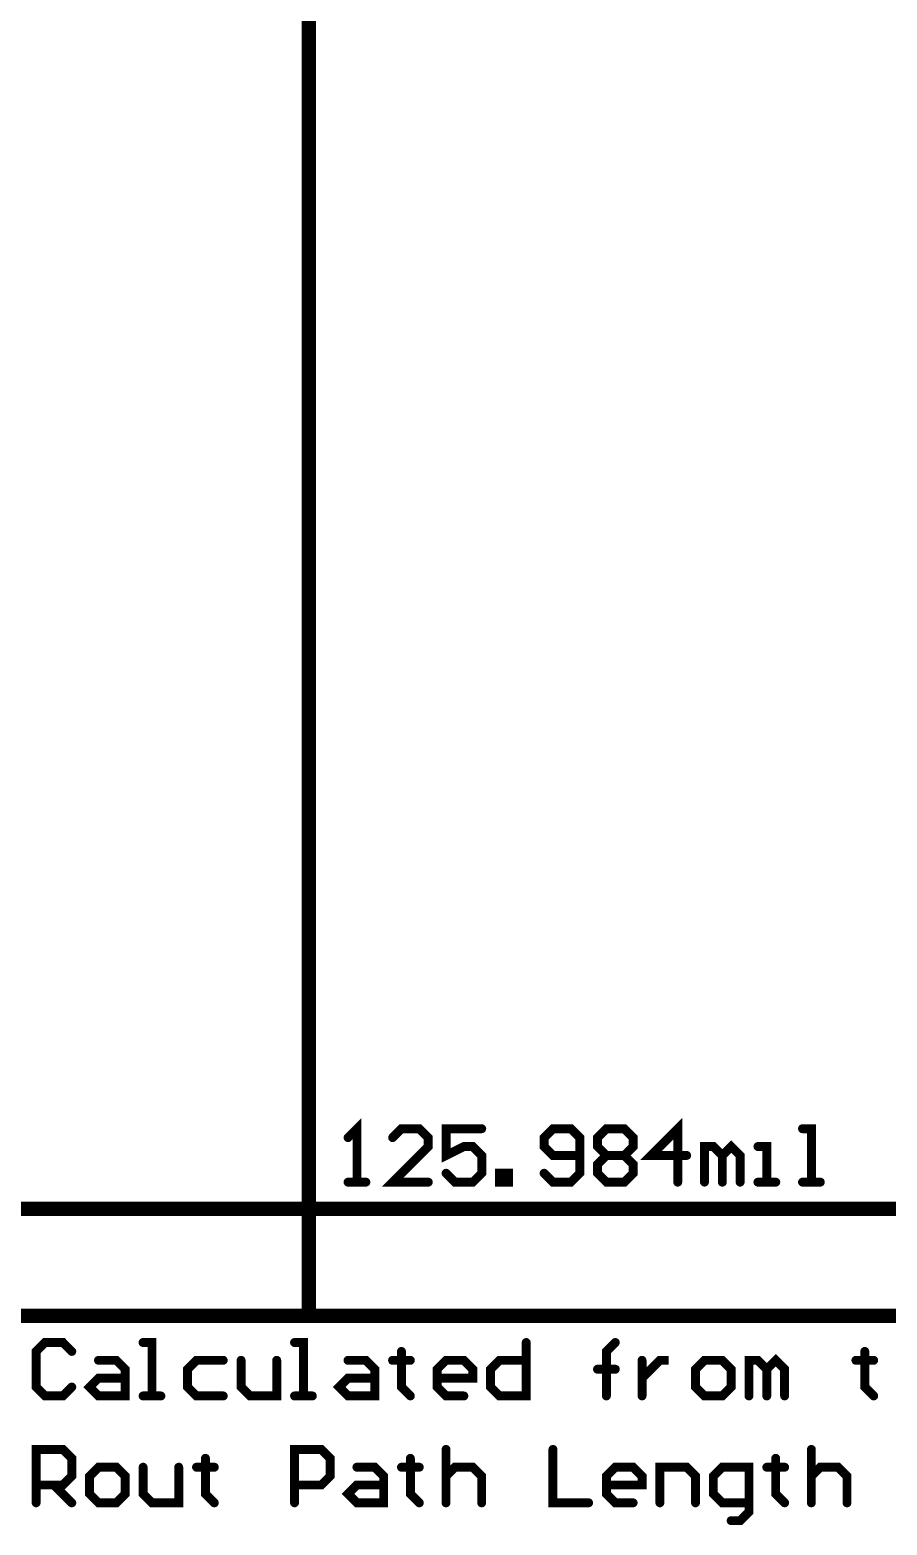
# Model space of a CAD drawing. Extents: x -9.8 to 23.3, y -7.1 to 14.3.
# Drawn here: x 14.076 to 15.038, y -0.155 to 1.524 of the extents above; entities that cross this region are included whole.
import ezdxf

# ---------------------------------------------------------------- set-up
doc = ezdxf.new("R2010")
doc.units = 0
doc.layers.add('2D_LINE_00', color=1, linetype='CONTINUOUS')

# ---------------------------------------------------------------- blocks, each defined once
blk = doc.blocks.new('SMOOTH_0$01')
at = {"const_width": 0.005}
blk.add_lwpolyline([(-0.0025, 0, 1), (0.0025, 0, 1)], format="xyb", close=True, dxfattribs=at)
blk = doc.blocks.new('DRAWING_3018')
at = {"layer": '2D_LINE_00', "const_width": 0.01}
blk.add_lwpolyline([(0, 0), (0.02, 0), (0.01, 0), (0.01, 0.05998), (0, 0.04998)], dxfattribs=at)
at = {"layer": '2D_LINE_00'}
for p in [(0, 0.04998), (0.01, 0.05998), (0, 0), (0.01, 0), (0.02, 0)]:
    blk.add_blockref('SMOOTH_0$01', p, dxfattribs=at)
blk = doc.blocks.new('DRAWING_3019')
at = {"layer": '2D_LINE_00', "const_width": 0.01}
blk.add_lwpolyline([(0, 0), (-0.03998, 0), (0, 0.03999), (0, 0.04998), (-0.00999, 0.05998), (-0.02999, 0.05998), (-0.03998, 0.04998)], dxfattribs=at)
at = {"layer": '2D_LINE_00'}
for p in [(-0.03998, 0.04998), (-0.02999, 0.05998), (-0.00999, 0.05998), (0, 0.04998), (0, 0.03999), (-0.03998, 0), (0, 0)]:
    blk.add_blockref('SMOOTH_0$01', p, dxfattribs=at)
blk = doc.blocks.new('DRAWING_3020')
at = {"layer": '2D_LINE_00', "const_width": 0.01}
blk.add_lwpolyline([(0, 0), (-0.03999, 0), (-0.03999, -0.02999), (-0.02, -0.01999), (-0.01, -0.01999), (0, -0.02999), (0, -0.04998), (-0.01, -0.05998), (-0.03, -0.05998), (-0.03999, -0.04998)], dxfattribs=at)
at = {"layer": '2D_LINE_00'}
for p in [(-0.03999, 0), (0, 0), (-0.02, -0.01999), (-0.01, -0.01999), (-0.03999, -0.02999), (0, -0.02999), (-0.03999, -0.04998), (0, -0.04998), (-0.03, -0.05998), (-0.01, -0.05998)]:
    blk.add_blockref('SMOOTH_0$01', p, dxfattribs=at)
blk = doc.blocks.new('DRAWING_3021')
at = {"layer": '2D_LINE_00', "const_width": 0.01}
blk.add_lwpolyline([(0, 0), (0, 0.01), (0.01, 0.01), (0.01, 0), (0, 0)], dxfattribs=at)
at = {"layer": '2D_LINE_00'}
for p in [(0, 0.01), (0, 0), (0, 0), (0.01, 0.01), (0.01, 0)]:
    blk.add_blockref('SMOOTH_0$01', p, dxfattribs=at)
blk = doc.blocks.new('DRAWING_3022')
at = {"layer": '2D_LINE_00', "const_width": 0.01}
blk.add_lwpolyline([(0, 0), (0.01, -0.01), (0.02999, -0.01), (0.03999, 0), (0.03999, 0.03998), (0.02999, 0.04998), (0.01, 0.04998), (0, 0.03998), (0, 0.02999), (0.01, 0.01999), (0.03999, 0.01999)], dxfattribs=at)
at = {"layer": '2D_LINE_00'}
for p in [(0.01, 0.04998), (0.02999, 0.04998), (0, 0.03998), (0, 0.02999), (0.03999, 0.03998), (0.01, 0.01999), (0.03999, 0.01999), (0, 0), (0.03999, 0), (0.01, -0.01), (0.02999, -0.01)]:
    blk.add_blockref('SMOOTH_0$01', p, dxfattribs=at)
blk = doc.blocks.new('DRAWING_3023')
at = {"layer": '2D_LINE_00', "const_width": 0.01}
blk.add_lwpolyline([(0, 0), (0.01, 0.01), (0.02999, 0.01), (0.03999, 0), (0.03999, -0.00999), (0.02999, -0.01999), (0.03999, -0.02999), (0.03999, -0.03998), (0.02999, -0.04998), (0.01, -0.04998), (0, -0.03998), (0, -0.02999), (0.01, -0.01999), (0, -0.00999), (0, 0)], dxfattribs=at)
at = {"layer": '2D_LINE_00'}
for p in [(0, 0), (0, 0), (0.01, 0.01), (0.02999, 0.01), (0.03999, 0), (0, -0.00999), (0.01, -0.01999), (0.02999, -0.01999), (0.03999, -0.00999), (0, -0.02999), (0.03999, -0.02999), (0, -0.03998), (0.01, -0.04998), (0.02999, -0.04998), (0.03999, -0.03998)]:
    blk.add_blockref('SMOOTH_0$01', p, dxfattribs=at)
blk = doc.blocks.new('DRAWING_3024')
at = {"layer": '2D_LINE_00', "const_width": 0.01}
blk.add_lwpolyline([(0, 0), (0.01999, 0)], dxfattribs=at)
at = {"layer": '2D_LINE_00'}
for p in [(0, 0), (0.01999, 0)]:
    blk.add_blockref('SMOOTH_0$01', p, dxfattribs=at)
blk = doc.blocks.new('DRAWING_3025')
at = {"layer": '2D_LINE_00', "const_width": 0.01}
blk.add_lwpolyline([(0, 0), (0, 0.05998), (-0.02999, 0.02999), (0.01, 0.02999)], dxfattribs=at)
at = {"layer": '2D_LINE_00'}
for p in [(0, 0.05998), (-0.02999, 0.02999), (0.01, 0.02999), (0, 0)]:
    blk.add_blockref('SMOOTH_0$01', p, dxfattribs=at)
blk = doc.blocks.new('DRAWING_3026')
at = {"layer": '2D_LINE_00', "const_width": 0.01}
blk.add_lwpolyline([(0, 0), (0, 0.03999), (0.01, 0.03999), (0.02, 0.02999), (0.02, 0), (0.02, 0.02999), (0.02999, 0.03999), (0.03999, 0.02999), (0.03999, 0)], dxfattribs=at)
at = {"layer": '2D_LINE_00'}
for p in [(0, 0.03999), (0.01, 0.03999), (0.02, 0.02999), (0.02, 0.02999), (0.02999, 0.03999), (0.03999, 0.02999), (0, 0), (0.02, 0), (0.03999, 0)]:
    blk.add_blockref('SMOOTH_0$01', p, dxfattribs=at)
blk = doc.blocks.new('DRAWING_3027')
at = {"layer": '2D_LINE_00', "const_width": 0.01}
blk.add_lwpolyline([(0, 0), (0.02, 0), (0.01, 0), (0.01, 0.03999), (0, 0.03999)], dxfattribs=at)
at = {"layer": '2D_LINE_00'}
for p in [(0, 0.03999), (0.01, 0.03999), (0, 0), (0.01, 0), (0.02, 0)]:
    blk.add_blockref('SMOOTH_0$01', p, dxfattribs=at)
blk = doc.blocks.new('DRAWING_3028')
at = {"layer": '2D_LINE_00', "const_width": 0.01}
blk.add_lwpolyline([(0, 0), (0.01999, 0), (0.00999, 0), (0.00999, 0.05998), (0, 0.05998)], dxfattribs=at)
at = {"layer": '2D_LINE_00'}
for p in [(0, 0.05998), (0.00999, 0.05998), (0, 0), (0.00999, 0), (0.01999, 0)]:
    blk.add_blockref('SMOOTH_0$01', p, dxfattribs=at)
blk = doc.blocks.new('DRAWING_3070')
at = {"layer": '2D_LINE_00', "const_width": 0.01}
blk.add_lwpolyline([(0, 0), (-0.00999, 0.01), (-0.02999, 0.01), (-0.03998, 0), (-0.03998, -0.03998), (-0.02999, -0.04998), (-0.00999, -0.04998), (0, -0.03998)], dxfattribs=at)
at = {"layer": '2D_LINE_00'}
for p in [(-0.03998, 0), (-0.02999, 0.01), (-0.00999, 0.01), (0, 0), (-0.03998, -0.03998), (-0.02999, -0.04998), (-0.00999, -0.04998), (0, -0.03998)]:
    blk.add_blockref('SMOOTH_0$01', p, dxfattribs=at)
blk = doc.blocks.new('DRAWING_3071')
at = {"layer": '2D_LINE_00', "const_width": 0.01}
blk.add_lwpolyline([(0, 0), (0.02, 0), (0.02999, -0.01), (0.02999, -0.03999), (0, -0.03999), (-0.00999, -0.02999), (0, -0.02), (0.02999, -0.02)], dxfattribs=at)
at = {"layer": '2D_LINE_00'}
for p in [(0, 0), (0.02, 0), (0, -0.02), (0.02999, -0.01), (0.02999, -0.02), (-0.00999, -0.02999), (0, -0.03999), (0.02999, -0.03999)]:
    blk.add_blockref('SMOOTH_0$01', p, dxfattribs=at)
blk = doc.blocks.new('DRAWING_3072')
at = {"layer": '2D_LINE_00', "const_width": 0.01}
blk.add_lwpolyline([(0, 0), (0.01999, 0), (0.00999, 0), (0.00999, 0.05998), (0, 0.05998)], dxfattribs=at)
at = {"layer": '2D_LINE_00'}
for p in [(0, 0.05998), (0.00999, 0.05998), (0, 0), (0.00999, 0), (0.01999, 0)]:
    blk.add_blockref('SMOOTH_0$01', p, dxfattribs=at)
blk = doc.blocks.new('DRAWING_3073')
at = {"layer": '2D_LINE_00', "const_width": 0.01}
blk.add_lwpolyline([(0, 0), (-0.02999, 0), (-0.03999, -0.01), (-0.03999, -0.02999), (-0.02999, -0.03999), (0, -0.03999)], dxfattribs=at)
at = {"layer": '2D_LINE_00'}
for p in [(-0.02999, 0), (0, 0), (-0.03999, -0.01), (-0.03999, -0.02999), (-0.02999, -0.03999), (0, -0.03999)]:
    blk.add_blockref('SMOOTH_0$01', p, dxfattribs=at)
blk = doc.blocks.new('DRAWING_3074')
at = {"layer": '2D_LINE_00', "const_width": 0.01}
blk.add_lwpolyline([(0, 0), (0, -0.02999), (0.01, -0.03999), (0.03999, -0.03999), (0.03999, 0)], dxfattribs=at)
at = {"layer": '2D_LINE_00'}
for p in [(0, 0), (0.03999, 0), (0, -0.02999), (0.01, -0.03999), (0.03999, -0.03999)]:
    blk.add_blockref('SMOOTH_0$01', p, dxfattribs=at)
blk = doc.blocks.new('DRAWING_3075')
at = {"layer": '2D_LINE_00', "const_width": 0.01}
blk.add_lwpolyline([(0, 0), (0.02, 0), (0.01, 0), (0.01, 0.05998), (0, 0.05998)], dxfattribs=at)
at = {"layer": '2D_LINE_00'}
for p in [(0, 0.05998), (0.01, 0.05998), (0, 0), (0.01, 0), (0.02, 0)]:
    blk.add_blockref('SMOOTH_0$01', p, dxfattribs=at)
blk = doc.blocks.new('DRAWING_3076')
at = {"layer": '2D_LINE_00', "const_width": 0.01}
blk.add_lwpolyline([(0, 0), (0.02, 0), (0.02999, -0.01), (0.02999, -0.03999), (0, -0.03999), (-0.00999, -0.02999), (0, -0.02), (0.02999, -0.02)], dxfattribs=at)
at = {"layer": '2D_LINE_00'}
for p in [(0, 0), (0.02, 0), (0, -0.02), (0.02999, -0.01), (0.02999, -0.02), (-0.00999, -0.02999), (0, -0.03999), (0.02999, -0.03999)]:
    blk.add_blockref('SMOOTH_0$01', p, dxfattribs=at)
blk = doc.blocks.new('DRAWING_3077')
at = {"layer": '2D_LINE_00', "const_width": 0.01}
blk.add_lwpolyline([(0, 0), (0, -0.00999), (-0.00999, -0.00999), (0.01, -0.00999), (0, -0.00999), (0, -0.03998), (0.01, -0.04998)], dxfattribs=at)
at = {"layer": '2D_LINE_00'}
for p in [(0, 0), (-0.00999, -0.00999), (0, -0.00999), (0, -0.00999), (0.01, -0.00999), (0, -0.03998), (0.01, -0.04998)]:
    blk.add_blockref('SMOOTH_0$01', p, dxfattribs=at)
blk = doc.blocks.new('DRAWING_3078')
at = {"layer": '2D_LINE_00', "const_width": 0.01}
blk.add_lwpolyline([(0, 0), (-0.01999, 0), (-0.02999, 0.01), (-0.02999, 0.02999), (-0.01999, 0.03999), (0, 0.03999), (0.01, 0.02999), (0.01, 0.01999), (-0.02999, 0.01999)], dxfattribs=at)
at = {"layer": '2D_LINE_00'}
for p in [(-0.02999, 0.02999), (-0.01999, 0.03999), (0, 0.03999), (0.01, 0.02999), (-0.02999, 0.01999), (0.01, 0.01999), (-0.02999, 0.01), (-0.01999, 0), (0, 0)]:
    blk.add_blockref('SMOOTH_0$01', p, dxfattribs=at)
blk = doc.blocks.new('DRAWING_3079')
at = {"layer": '2D_LINE_00', "const_width": 0.01}
blk.add_lwpolyline([(0, 0), (0, -0.05998), (-0.02999, -0.05998), (-0.03999, -0.04998), (-0.03999, -0.02999), (-0.02999, -0.01999), (0, -0.01999)], dxfattribs=at)
at = {"layer": '2D_LINE_00'}
for p in [(0, 0), (-0.02999, -0.01999), (0, -0.01999), (-0.03999, -0.02999), (-0.03999, -0.04998), (-0.02999, -0.05998), (0, -0.05998)]:
    blk.add_blockref('SMOOTH_0$01', p, dxfattribs=at)
blk = doc.blocks.new('DRAWING_3080')
at = {"layer": '2D_LINE_00', "const_width": 0.01}
blk.add_lwpolyline([(0, 0), (0, 0.04998), (0, 0.02999), (-0.01, 0.02999), (0.01, 0.02999), (0, 0.02999), (0, 0.04998), (0.01, 0.05998)], dxfattribs=at)
at = {"layer": '2D_LINE_00'}
for p in [(0, 0.04998), (0, 0.04998), (0.01, 0.05998), (-0.01, 0.02999), (0, 0.02999), (0, 0.02999), (0.01, 0.02999), (0, 0)]:
    blk.add_blockref('SMOOTH_0$01', p, dxfattribs=at)
blk = doc.blocks.new('DRAWING_3081')
at = {"layer": '2D_LINE_00', "const_width": 0.01}
blk.add_lwpolyline([(0, 0), (0, -0.03999), (0, -0.02), (0.00999, -0.01), (0.01999, 0), (0.02999, 0)], dxfattribs=at)
at = {"layer": '2D_LINE_00'}
for p in [(0, 0), (0, -0.02), (0.00999, -0.01), (0, -0.03999)]:
    blk.add_blockref('SMOOTH_0$01', p, dxfattribs=at)
blk = doc.blocks.new('DRAWING_3082')
at = {"layer": '2D_LINE_00', "const_width": 0.01}
blk.add_lwpolyline([(0, 0), (0.02, 0), (0.02999, 0.01), (0.02999, 0.02999), (0.02, 0.03999), (0, 0.03999), (-0.00999, 0.02999), (-0.00999, 0.01), (0, 0)], dxfattribs=at)
at = {"layer": '2D_LINE_00'}
for p in [(-0.00999, 0.02999), (0, 0.03999), (0.02, 0.03999), (0.02999, 0.02999), (-0.00999, 0.01), (0, 0), (0, 0), (0.02, 0), (0.02999, 0.01)]:
    blk.add_blockref('SMOOTH_0$01', p, dxfattribs=at)
blk = doc.blocks.new('DRAWING_3083')
at = {"layer": '2D_LINE_00', "const_width": 0.01}
blk.add_lwpolyline([(0, 0), (0, 0.03999), (0.00999, 0.03999), (0.01999, 0.02999), (0.01999, 0), (0.01999, 0.02999), (0.02999, 0.03999), (0.03999, 0.02999), (0.03999, 0)], dxfattribs=at)
at = {"layer": '2D_LINE_00'}
for p in [(0, 0.03999), (0.00999, 0.03999), (0.01999, 0.02999), (0.01999, 0.02999), (0.02999, 0.03999), (0.03999, 0.02999), (0, 0), (0.01999, 0), (0.03999, 0)]:
    blk.add_blockref('SMOOTH_0$01', p, dxfattribs=at)
blk = doc.blocks.new('DRAWING_3084')
at = {"layer": '2D_LINE_00', "const_width": 0.01}
blk.add_lwpolyline([(0, 0), (0, -0.00999), (-0.01, -0.00999), (0.00999, -0.00999), (0, -0.00999), (0, -0.03998), (0.00999, -0.04998)], dxfattribs=at)
at = {"layer": '2D_LINE_00'}
for p in [(0, 0), (-0.01, -0.00999), (0, -0.00999), (0, -0.00999), (0.00999, -0.00999), (0, -0.03998), (0.00999, -0.04998)]:
    blk.add_blockref('SMOOTH_0$01', p, dxfattribs=at)
blk = doc.blocks.new('DRAWING_3133')
at = {"layer": '2D_LINE_00', "const_width": 0.01}
blk.add_lwpolyline([(0, 0), (0, 0.05998), (0.02999, 0.05998), (0.03998, 0.04998), (0.03998, 0.02999), (0.02999, 0.01999), (0, 0.01999)], dxfattribs=at)
at = {"layer": '2D_LINE_00'}
for p in [(0, 0.05998), (0.02999, 0.05998), (0.03998, 0.04998), (0.03998, 0.02999), (0, 0.01999), (0.02999, 0.01999), (0, 0)]:
    blk.add_blockref('SMOOTH_0$01', p, dxfattribs=at)
blk = doc.blocks.new('DRAWING_3134')
at = {"layer": '2D_LINE_00', "const_width": 0.01}
blk.add_lwpolyline([(0, 0), (0.01999, -0.01999)], dxfattribs=at)
at = {"layer": '2D_LINE_00'}
for p in [(0, 0), (0.01999, -0.01999)]:
    blk.add_blockref('SMOOTH_0$01', p, dxfattribs=at)
blk = doc.blocks.new('DRAWING_3135')
at = {"layer": '2D_LINE_00', "const_width": 0.01}
blk.add_lwpolyline([(0, 0), (0.02, 0), (0.02999, 0.01), (0.02999, 0.02999), (0.02, 0.03999), (0, 0.03999), (-0.00999, 0.02999), (-0.00999, 0.01), (0, 0)], dxfattribs=at)
at = {"layer": '2D_LINE_00'}
for p in [(-0.00999, 0.02999), (0, 0.03999), (0.02, 0.03999), (0.02999, 0.02999), (-0.00999, 0.01), (0, 0), (0, 0), (0.02, 0), (0.02999, 0.01)]:
    blk.add_blockref('SMOOTH_0$01', p, dxfattribs=at)
blk = doc.blocks.new('DRAWING_3136')
at = {"layer": '2D_LINE_00', "const_width": 0.01}
blk.add_lwpolyline([(0, 0), (0, -0.02999), (0.00999, -0.03999), (0.03999, -0.03999), (0.03999, 0)], dxfattribs=at)
at = {"layer": '2D_LINE_00'}
for p in [(0, 0), (0.03999, 0), (0, -0.02999), (0.00999, -0.03999), (0.03999, -0.03999)]:
    blk.add_blockref('SMOOTH_0$01', p, dxfattribs=at)
blk = doc.blocks.new('DRAWING_3137')
at = {"layer": '2D_LINE_00', "const_width": 0.01}
blk.add_lwpolyline([(0, 0), (0, -0.00999), (-0.01, -0.00999), (0.00999, -0.00999), (0, -0.00999), (0, -0.03998), (0.00999, -0.04998)], dxfattribs=at)
at = {"layer": '2D_LINE_00'}
for p in [(0, 0), (-0.01, -0.00999), (0, -0.00999), (0, -0.00999), (0.00999, -0.00999), (0, -0.03998), (0.00999, -0.04998)]:
    blk.add_blockref('SMOOTH_0$01', p, dxfattribs=at)
blk = doc.blocks.new('DRAWING_3138')
at = {"layer": '2D_LINE_00', "const_width": 0.01}
blk.add_lwpolyline([(0, 0), (0, 0.05998), (0.02999, 0.05998), (0.03999, 0.04998), (0.03999, 0.02999), (0.02999, 0.01999), (0, 0.01999)], dxfattribs=at)
at = {"layer": '2D_LINE_00'}
for p in [(0, 0.05998), (0.02999, 0.05998), (0.03999, 0.04998), (0.03999, 0.02999), (0, 0.01999), (0.02999, 0.01999), (0, 0)]:
    blk.add_blockref('SMOOTH_0$01', p, dxfattribs=at)
blk = doc.blocks.new('DRAWING_3139')
at = {"layer": '2D_LINE_00', "const_width": 0.01}
blk.add_lwpolyline([(0, 0), (0.01999, 0), (0.02999, -0.01), (0.02999, -0.03999), (0, -0.03999), (-0.01, -0.02999), (0, -0.02), (0.02999, -0.02)], dxfattribs=at)
at = {"layer": '2D_LINE_00'}
for p in [(0, 0), (0.01999, 0), (0, -0.02), (0.02999, -0.01), (0.02999, -0.02), (-0.01, -0.02999), (0, -0.03999), (0.02999, -0.03999)]:
    blk.add_blockref('SMOOTH_0$01', p, dxfattribs=at)
blk = doc.blocks.new('DRAWING_3140')
at = {"layer": '2D_LINE_00', "const_width": 0.01}
blk.add_lwpolyline([(0, 0), (0, -0.00999), (-0.01, -0.00999), (0.01, -0.00999), (0, -0.00999), (0, -0.03998), (0.01, -0.04998)], dxfattribs=at)
at = {"layer": '2D_LINE_00'}
for p in [(0, 0), (-0.01, -0.00999), (0, -0.00999), (0, -0.00999), (0.01, -0.00999), (0, -0.03998), (0.01, -0.04998)]:
    blk.add_blockref('SMOOTH_0$01', p, dxfattribs=at)
blk = doc.blocks.new('DRAWING_3141')
at = {"layer": '2D_LINE_00', "const_width": 0.01}
blk.add_lwpolyline([(0, 0), (0, -0.05998), (0, -0.02999), (0.01, -0.01999), (0.02999, -0.01999), (0.03998, -0.02999), (0.03998, -0.05998)], dxfattribs=at)
at = {"layer": '2D_LINE_00'}
for p in [(0, 0), (0.01, -0.01999), (0.02999, -0.01999), (0, -0.02999), (0.03998, -0.02999), (0, -0.05998), (0.03998, -0.05998)]:
    blk.add_blockref('SMOOTH_0$01', p, dxfattribs=at)
blk = doc.blocks.new('DRAWING_3142')
at = {"layer": '2D_LINE_00', "const_width": 0.01}
blk.add_lwpolyline([(0, 0), (0, -0.05998), (0.03999, -0.05998)], dxfattribs=at)
at = {"layer": '2D_LINE_00'}
for p in [(0, 0), (0, -0.05998), (0.03999, -0.05998)]:
    blk.add_blockref('SMOOTH_0$01', p, dxfattribs=at)
blk = doc.blocks.new('DRAWING_3143')
at = {"layer": '2D_LINE_00', "const_width": 0.01}
blk.add_lwpolyline([(0, 0), (-0.01999, 0), (-0.02999, 0.01), (-0.02999, 0.02999), (-0.01999, 0.03999), (0, 0.03999), (0.01, 0.02999), (0.01, 0.01999), (-0.02999, 0.01999)], dxfattribs=at)
at = {"layer": '2D_LINE_00'}
for p in [(-0.02999, 0.02999), (-0.01999, 0.03999), (0, 0.03999), (0.01, 0.02999), (-0.02999, 0.01999), (0.01, 0.01999), (-0.02999, 0.01), (-0.01999, 0), (0, 0)]:
    blk.add_blockref('SMOOTH_0$01', p, dxfattribs=at)
blk = doc.blocks.new('DRAWING_3144')
at = {"layer": '2D_LINE_00', "const_width": 0.01}
blk.add_lwpolyline([(0, 0), (0, 0.03999), (0.02999, 0.03999), (0.03999, 0.02999), (0.03999, 0)], dxfattribs=at)
at = {"layer": '2D_LINE_00'}
for p in [(0, 0.03999), (0.02999, 0.03999), (0.03999, 0.02999), (0, 0), (0.03999, 0)]:
    blk.add_blockref('SMOOTH_0$01', p, dxfattribs=at)
blk = doc.blocks.new('DRAWING_3145')
at = {"layer": '2D_LINE_00', "const_width": 0.01}
blk.add_lwpolyline([(0, 0), (0.01, 0), (0.02, 0.00999), (0.02, 0.05998), (-0.00999, 0.05998), (-0.01999, 0.04998), (-0.01999, 0.02999), (-0.00999, 0.01999), (0.02, 0.01999)], dxfattribs=at)
at = {"layer": '2D_LINE_00'}
for p in [(-0.01999, 0.04998), (-0.00999, 0.05998), (0.02, 0.05998), (-0.01999, 0.02999), (-0.00999, 0.01999), (0.02, 0.01999), (0, 0), (0.01, 0), (0.02, 0.00999)]:
    blk.add_blockref('SMOOTH_0$01', p, dxfattribs=at)
blk = doc.blocks.new('DRAWING_3146')
at = {"layer": '2D_LINE_00', "const_width": 0.01}
blk.add_lwpolyline([(0, 0), (0, -0.00999), (-0.01, -0.00999), (0.01, -0.00999), (0, -0.00999), (0, -0.03998), (0.01, -0.04998)], dxfattribs=at)
at = {"layer": '2D_LINE_00'}
for p in [(0, 0), (-0.01, -0.00999), (0, -0.00999), (0, -0.00999), (0.01, -0.00999), (0, -0.03998), (0.01, -0.04998)]:
    blk.add_blockref('SMOOTH_0$01', p, dxfattribs=at)
blk = doc.blocks.new('DRAWING_3147')
at = {"layer": '2D_LINE_00', "const_width": 0.01}
blk.add_lwpolyline([(0, 0), (0, -0.05998), (0, -0.02999), (0.00999, -0.01999), (0.02999, -0.01999), (0.03998, -0.02999), (0.03998, -0.05998)], dxfattribs=at)
at = {"layer": '2D_LINE_00'}
for p in [(0, 0), (0.00999, -0.01999), (0.02999, -0.01999), (0, -0.02999), (0.03998, -0.02999), (0, -0.05998), (0.03998, -0.05998)]:
    blk.add_blockref('SMOOTH_0$01', p, dxfattribs=at)
blk = doc.blocks.new('SMOOTH_0$016')
at = {"const_width": 0.008}
blk.add_lwpolyline([(-0.004, 0, 1), (0.004, 0, 1)], format="xyb", close=True, dxfattribs=at)
blk = doc.blocks.new('DRAWING_4256')
at = {"layer": '2D_LINE_00', "const_width": 0.016}
blk.add_lwpolyline([(0, 0), (0, -3.042)], dxfattribs=at)
at = {"layer": '2D_LINE_00'}
blk.add_blockref('SMOOTH_0$016', (0, -3.042), dxfattribs=at)
blk = doc.blocks.new('DRAWING_4260')
at = {"layer": '2D_LINE_00', "const_width": 0.016}
blk.add_lwpolyline([(0, 0), (6.21829, 0)], dxfattribs=at)
blk = doc.blocks.new('DRAWING_4261')
at = {"layer": '2D_LINE_00', "const_width": 0.016}
blk.add_lwpolyline([(0, 0), (6.21829, 0)], dxfattribs=at)

msp = doc.modelspace()

# ---------------------------------------------------------------- block references
for name, p in [('DRAWING_4256', (14.38929, 3.122)), ('DRAWING_3018', (14.43329, 0.23)), ('DRAWING_3019', (14.52326, 0.23)), ('DRAWING_3020', (14.58325, 0.28998)), ('DRAWING_3022', (14.65322, 0.24)), ('DRAWING_3023', (14.7132, 0.27998)), ('DRAWING_3025', (14.80317, 0.23)), ('DRAWING_3028', (14.94313, 0.23)), ('DRAWING_3026', (14.83316, 0.23)), ('DRAWING_3027', (14.89314, 0.23)), ('DRAWING_3024', (14.7232, 0.25999)), ('DRAWING_3021', (14.60324, 0.23)), ('DRAWING_4260', (11.802, 0.2)), ('DRAWING_4261', (11.802, 0.08)), ('DRAWING_3070', (14.12332, 0.03998)), ('DRAWING_3072', (14.2033, -0.01)), ('DRAWING_3075', (14.37324, -0.01)), ('DRAWING_3079', (14.63316, 0.04998)), ('DRAWING_3080', (14.72313, -0.01)), ('DRAWING_3071', (14.15331, 0.02999)), ('DRAWING_3073', (14.29327, 0.02999)), ('DRAWING_3074', (14.31326, 0.02999)), ('DRAWING_3076', (14.43322, 0.02999)), ('DRAWING_3077', (14.4932, 0.03998)), ('DRAWING_3078', (14.56318, -0.01)), ('DRAWING_3081', (14.76312, 0.02999)), ('DRAWING_3082', (14.83309, -0.01)), ('DRAWING_3083', (14.88308, -0.01)), ('DRAWING_3084', (15.01304, 0.03998)), ('DRAWING_3133', (14.08334, -0.13)), ('DRAWING_3138', (14.37324, -0.13)), ('DRAWING_3141', (14.54319, -0.07002)), ('DRAWING_3142', (14.66315, -0.07002)), ('DRAWING_3147', (14.95306, -0.07002)), ('DRAWING_3137', (14.27328, -0.08002)), ('DRAWING_3140', (14.5032, -0.08002)), ('DRAWING_3146', (14.91307, -0.08002)), ('DRAWING_3135', (14.15331, -0.13)), ('DRAWING_3136', (14.2033, -0.09001)), ('DRAWING_3139', (14.44322, -0.09001)), ('DRAWING_3143', (14.75312, -0.13)), ('DRAWING_3144', (14.78311, -0.13)), ('DRAWING_3145', (14.86308, -0.14999)), ('DRAWING_3134', (14.10333, -0.11001))]:
    msp.add_blockref(name, p)

doc.saveas('drawing.dxf')
